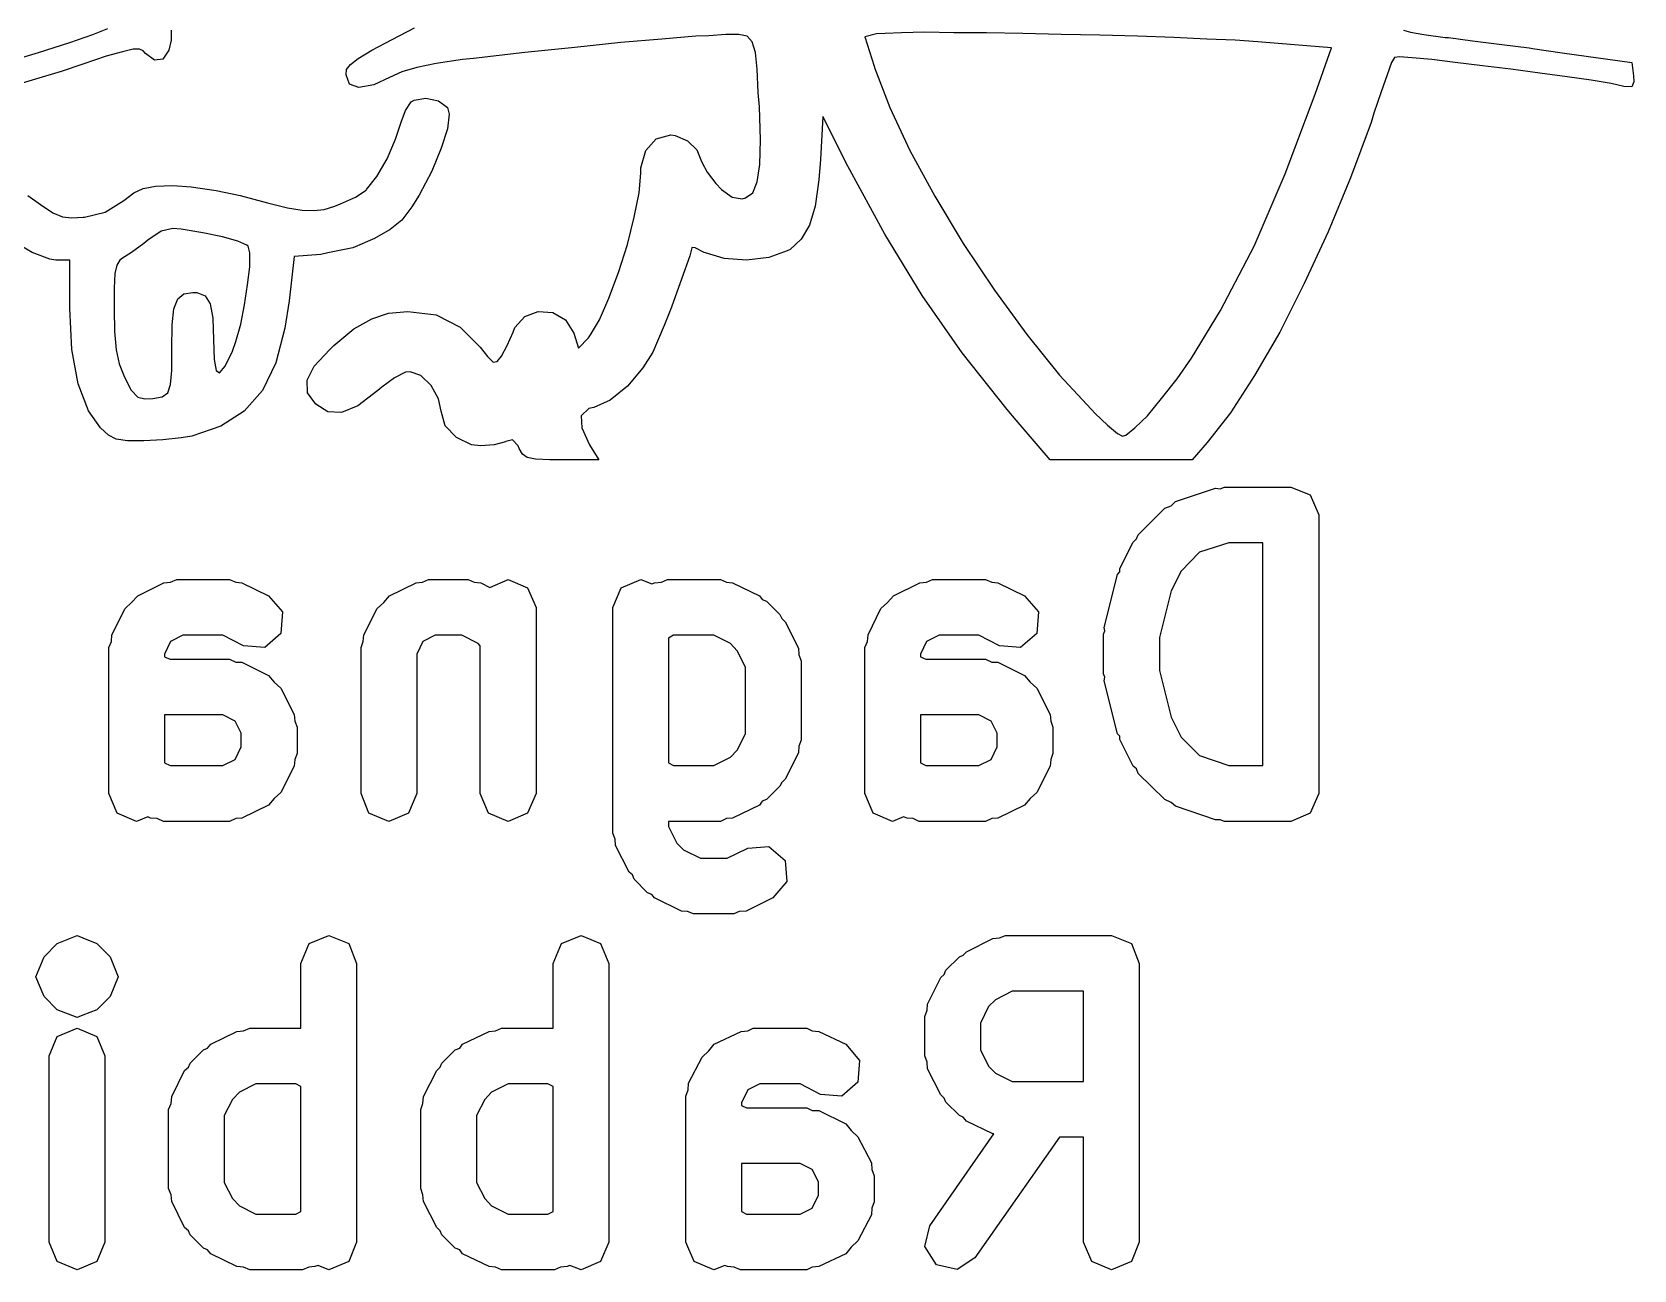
# Model space of a CAD drawing. Extents: x 83.8 to 115, y -111.3 to -88.6.
# Drawn here: x 99.822 to 102.698, y -111.319 to -109.097 of the extents above; entities that cross this region are included whole.
import ezdxf

# ---------------------------------------------------------------- set-up
doc = ezdxf.new("R2010")
doc.units = 0
doc.layers.add('BLACK', color=7, linetype='CONTINUOUS')

msp = doc.modelspace()

# ---------------------------------------------------------------- linework, layer by layer
at = {"layer": 'BLACK', "linetype": 'CONTINUOUS'}
for p, q in [((99.8903, -109.116), (99.9317, -109.102)), ((99.9317, -109.102), (99.9583, -109.091)), ((100.072, -109.094), (100.072, -109.112)), ((100.469, -109.111), (100.509, -109.09)), ((101.037, -109.104), (101.014, -109.105)), ((101.068, -109.102), (101.037, -109.104)), ((101.091, -109.102), (101.068, -109.102)), ((101.106, -109.105), (101.091, -109.102)), ((101.338, -109.101), (101.317, -109.106)), ((101.354, -109.1), (101.338, -109.101)), ((101.383, -109.099), (101.354, -109.1)), ((101.425, -109.098), (101.383, -109.099)), ((101.477, -109.099), (101.425, -109.098)), ((101.536, -109.099), (101.477, -109.099)), ((101.601, -109.1), (101.536, -109.099)), ((101.67, -109.102), (101.601, -109.1)), ((101.739, -109.103), (101.67, -109.102)), ((101.807, -109.105), (101.739, -109.103)), ((102.284, -109.094), (102.297, -109.098)), ((102.297, -109.098), (102.321, -109.102)), ((102.321, -109.102), (102.359, -109.107)), ((99.8337, -109.134), (99.8903, -109.116)), ((100.004, -109.128), (99.9847, -109.133)), ((100.015, -109.128), (100.004, -109.128)), ((100.022, -109.131), (100.015, -109.128)), ((100.026, -109.136), (100.022, -109.131)), ((100.068, -109.13), (100.057, -109.146)), ((100.072, -109.112), (100.068, -109.13)), ((100.408, -109.145), (100.432, -109.13)), ((100.432, -109.13), (100.469, -109.111)), ((100.797, -109.125), (100.707, -109.134)), ((100.879, -109.116), (100.797, -109.125)), ((100.953, -109.11), (100.879, -109.116)), ((101.014, -109.105), (100.953, -109.11)), ((101.115, -109.115), (101.106, -109.105)), ((101.121, -109.134), (101.115, -109.115)), ((101.317, -109.106), (101.334, -109.159)), ((101.872, -109.107), (101.807, -109.105)), ((101.931, -109.11), (101.872, -109.107)), ((101.982, -109.112), (101.931, -109.11)), ((102.023, -109.115), (101.982, -109.112)), ((102.037, -109.116), (102.023, -109.115)), ((102.155, -109.126), (102.037, -109.116)), ((102.126, -109.209), (102.155, -109.126)), ((102.359, -109.107), (102.365, -109.107)), ((102.365, -109.107), (102.408, -109.113)), ((102.408, -109.113), (102.461, -109.12)), ((102.461, -109.12), (102.51, -109.126)), ((102.51, -109.126), (102.516, -109.127)), ((102.516, -109.127), (102.569, -109.135)), ((99.7615, -109.156), (99.8337, -109.134)), ((99.9133, -109.155), (99.8745, -109.168)), ((99.9555, -109.141), (99.9133, -109.155)), ((99.9847, -109.133), (99.9555, -109.141)), ((100.042, -109.148), (100.026, -109.136)), ((100.057, -109.146), (100.042, -109.148)), ((100.387, -109.165), (100.394, -109.156)), ((100.394, -109.156), (100.408, -109.145)), ((100.513, -109.161), (100.486, -109.169)), ((100.548, -109.154), (100.513, -109.161)), ((100.595, -109.147), (100.548, -109.154)), ((100.615, -109.145), (100.595, -109.147)), ((100.707, -109.134), (100.615, -109.145)), ((101.124, -109.164), (101.121, -109.134)), ((101.334, -109.159), (101.335, -109.163)), ((102.263, -109.152), (102.255, -109.174)), ((102.268, -109.143), (102.263, -109.152)), ((102.277, -109.142), (102.268, -109.143)), ((102.268, -109.143), (102.268, -109.143)), ((102.3, -109.144), (102.277, -109.142)), ((102.335, -109.147), (102.3, -109.144)), ((102.377, -109.152), (102.335, -109.147)), ((102.426, -109.158), (102.377, -109.152)), ((102.477, -109.164), (102.426, -109.158)), ((102.569, -109.135), (102.694, -109.152)), ((102.694, -109.152), (102.697, -109.176)), ((99.8226, -109.184), (99.7727, -109.199)), ((99.8745, -109.168), (99.8226, -109.184)), ((100.386, -109.174), (100.387, -109.165)), ((100.392, -109.191), (100.386, -109.174)), ((100.464, -109.179), (100.436, -109.192)), ((100.486, -109.169), (100.464, -109.179)), ((101.126, -109.206), (101.124, -109.164)), ((101.335, -109.163), (101.362, -109.233)), ((102.255, -109.174), (102.244, -109.205)), ((102.529, -109.171), (102.477, -109.164)), ((102.578, -109.178), (102.529, -109.171)), ((102.621, -109.184), (102.578, -109.178)), ((102.657, -109.19), (102.621, -109.184)), ((102.68, -109.195), (102.657, -109.19)), ((102.698, -109.187), (102.694, -109.196)), ((102.697, -109.176), (102.698, -109.187)), ((100.409, -109.197), (100.392, -109.191)), ((100.436, -109.192), (100.409, -109.197)), ((100.508, -109.22), (100.529, -109.216)), ((100.529, -109.216), (100.552, -109.221)), ((101.128, -109.232), (101.126, -109.206)), ((102.072, -109.352), (102.126, -109.209)), ((102.244, -109.205), (102.231, -109.243)), ((102.694, -109.196), (102.68, -109.195)), ((100.485, -109.259), (100.493, -109.238)), ((100.493, -109.238), (100.503, -109.223)), ((100.503, -109.223), (100.508, -109.22)), ((100.552, -109.221), (100.568, -109.233)), ((100.568, -109.233), (100.571, -109.245)), ((100.571, -109.245), (100.568, -109.271)), ((101.13, -109.291), (101.128, -109.232)), ((101.362, -109.233), (101.398, -109.31)), ((102.231, -109.243), (102.226, -109.26)), ((100.475, -109.29), (100.485, -109.259)), ((100.568, -109.271), (100.557, -109.306)), ((101.242, -109.249), (101.238, -109.326)), ((101.287, -109.338), (101.242, -109.249)), ((102.226, -109.26), (102.189, -109.359)), ((100.46, -109.325), (100.475, -109.29)), ((100.924, -109.31), (100.943, -109.289)), ((100.943, -109.289), (100.969, -109.282)), ((100.969, -109.282), (100.977, -109.283)), ((100.977, -109.283), (100.999, -109.293)), ((100.999, -109.293), (101.016, -109.309)), ((101.129, -109.335), (101.13, -109.291)), ((100.441, -109.357), (100.46, -109.325)), ((100.557, -109.306), (100.54, -109.347)), ((100.915, -109.341), (100.924, -109.31)), ((101.016, -109.309), (101.023, -109.327)), ((101.023, -109.327), (101.025, -109.332)), ((101.025, -109.332), (101.034, -109.349)), ((101.238, -109.326), (101.235, -109.363)), ((101.398, -109.31), (101.443, -109.392)), ((100.423, -109.38), (100.441, -109.357)), ((100.54, -109.347), (100.517, -109.39)), ((100.912, -109.386), (100.915, -109.351)), ((100.915, -109.351), (100.915, -109.341)), ((101.034, -109.349), (101.05, -109.369)), ((101.124, -109.366), (101.129, -109.335)), ((101.353, -109.46), (101.287, -109.338)), ((102.016, -109.482), (102.072, -109.352)), ((102.189, -109.359), (102.149, -109.456)), ((99.8149, -109.391), (99.8377, -109.407)), ((99.9869, -109.4), (100.005, -109.386)), ((100.005, -109.386), (100.022, -109.378)), ((100.022, -109.378), (100.044, -109.374)), ((100.044, -109.374), (100.075, -109.373)), ((100.075, -109.373), (100.108, -109.375)), ((100.108, -109.375), (100.153, -109.382)), ((100.153, -109.382), (100.196, -109.391)), ((100.196, -109.391), (100.245, -109.404)), ((100.403, -109.394), (100.422, -109.381)), ((100.422, -109.381), (100.423, -109.38)), ((100.517, -109.39), (100.504, -109.411)), ((100.903, -109.43), (100.912, -109.386)), ((101.05, -109.369), (101.06, -109.38)), ((101.06, -109.38), (101.079, -109.394)), ((101.103, -109.395), (101.116, -109.386)), ((101.116, -109.386), (101.124, -109.366)), ((101.235, -109.363), (101.228, -109.41)), ((99.8377, -109.407), (99.8599, -109.422)), ((99.9538, -109.421), (99.9869, -109.4)), ((100.245, -109.404), (100.281, -109.413)), ((100.281, -109.413), (100.307, -109.417)), ((100.307, -109.417), (100.328, -109.418)), ((100.328, -109.418), (100.347, -109.416)), ((100.347, -109.416), (100.366, -109.41)), ((100.366, -109.41), (100.376, -109.406)), ((100.376, -109.406), (100.403, -109.394)), ((100.504, -109.411), (100.486, -109.435)), ((101.079, -109.394), (101.097, -109.397)), ((101.097, -109.397), (101.103, -109.395)), ((101.228, -109.41), (101.218, -109.444)), ((101.443, -109.392), (101.494, -109.477)), ((99.8599, -109.422), (99.8769, -109.429)), ((99.8769, -109.429), (99.8935, -109.431)), ((99.8935, -109.431), (99.9142, -109.43)), ((99.9142, -109.43), (99.9162, -109.43)), ((99.9162, -109.43), (99.9538, -109.421)), ((100.486, -109.435), (100.465, -109.452)), ((100.891, -109.479), (100.903, -109.43)), ((101.218, -109.444), (101.203, -109.469)), ((99.8225, -109.493), (99.782, -109.469)), ((100.023, -109.477), (100.001, -109.493)), ((100.03, -109.471), (100.023, -109.477)), ((100.054, -109.455), (100.03, -109.471)), ((100.075, -109.45), (100.054, -109.455)), ((100.09, -109.451), (100.075, -109.45)), ((100.129, -109.458), (100.09, -109.451)), ((100.164, -109.465), (100.129, -109.458)), ((100.192, -109.473), (100.164, -109.465)), ((100.208, -109.48), (100.192, -109.473)), ((100.437, -109.468), (100.398, -109.485)), ((100.465, -109.452), (100.437, -109.468)), ((101.203, -109.469), (101.183, -109.488)), ((101.42, -109.57), (101.353, -109.46)), ((101.494, -109.477), (101.55, -109.561)), ((102.149, -109.456), (102.106, -109.549)), ((99.8542, -109.505), (99.8225, -109.493)), ((99.8653, -109.507), (99.8542, -109.505)), ((99.9846, -109.503), (99.9797, -109.507)), ((100.001, -109.493), (99.9846, -109.503)), ((100.21, -109.482), (100.208, -109.48)), ((100.213, -109.494), (100.21, -109.482)), ((100.213, -109.519), (100.213, -109.494)), ((100.293, -109.5), (100.284, -109.58)), ((100.341, -109.497), (100.293, -109.5)), ((100.353, -109.494), (100.341, -109.497)), ((100.398, -109.485), (100.353, -109.494)), ((100.875, -109.529), (100.891, -109.479)), ((101.003, -109.499), (100.994, -109.524)), ((101.007, -109.485), (101.003, -109.499)), ((101.013, -109.485), (101.007, -109.484)), ((101.007, -109.484), (101.007, -109.485)), ((101.029, -109.493), (101.013, -109.485)), ((101.031, -109.494), (101.029, -109.493)), ((101.065, -109.504), (101.031, -109.494)), ((101.105, -109.507), (101.065, -109.504)), ((101.145, -109.502), (101.105, -109.507)), ((101.178, -109.49), (101.145, -109.502)), ((101.183, -109.488), (101.178, -109.49)), ((101.956, -109.597), (102.016, -109.482)), ((99.89, -109.507), (99.8653, -109.507)), ((99.89, -109.593), (99.89, -109.507)), ((99.9711, -109.531), (99.9698, -109.557)), ((99.9743, -109.516), (99.9711, -109.531)), ((99.9797, -109.507), (99.9743, -109.516)), ((100.209, -109.551), (100.213, -109.519)), ((100.858, -109.575), (100.875, -109.529)), ((100.994, -109.524), (100.983, -109.556)), ((99.9698, -109.557), (99.9696, -109.595)), ((100.204, -109.587), (100.209, -109.551)), ((100.983, -109.556), (100.97, -109.591)), ((101.55, -109.561), (101.608, -109.64)), ((102.106, -109.549), (102.062, -109.636)), ((100.077, -109.594), (100.084, -109.576)), ((100.084, -109.576), (100.095, -109.567)), ((100.095, -109.567), (100.111, -109.565)), ((100.111, -109.565), (100.118, -109.565)), ((100.118, -109.565), (100.133, -109.571)), ((100.133, -109.571), (100.142, -109.585)), ((100.142, -109.585), (100.147, -109.611)), ((100.197, -109.622), (100.204, -109.587)), ((100.284, -109.58), (100.276, -109.629)), ((100.841, -109.614), (100.858, -109.575)), ((100.97, -109.591), (100.957, -109.624)), ((101.492, -109.673), (101.42, -109.57)), ((99.8939, -109.667), (99.89, -109.593)), ((99.9696, -109.595), (99.9704, -109.635)), ((100.074, -109.623), (100.077, -109.594)), ((100.147, -109.611), (100.148, -109.65)), ((100.4, -109.63), (100.432, -109.612)), ((100.432, -109.612), (100.462, -109.602)), ((100.462, -109.602), (100.497, -109.599)), ((100.497, -109.599), (100.497, -109.599)), ((100.497, -109.599), (100.548, -109.605)), ((100.548, -109.605), (100.591, -109.627)), ((100.689, -109.628), (100.707, -109.608)), ((100.707, -109.608), (100.731, -109.599)), ((100.731, -109.599), (100.757, -109.601)), ((100.757, -109.601), (100.78, -109.614)), ((100.78, -109.614), (100.795, -109.638)), ((100.825, -109.641), (100.841, -109.614)), ((101.904, -109.683), (101.956, -109.597)), ((99.9704, -109.635), (99.9733, -109.668)), ((100.073, -109.666), (100.074, -109.623)), ((100.148, -109.65), (100.149, -109.685)), ((100.188, -109.653), (100.197, -109.622)), ((100.276, -109.629), (100.26, -109.691)), ((100.364, -109.66), (100.4, -109.63)), ((100.591, -109.627), (100.627, -109.663)), ((100.675, -109.66), (100.686, -109.636)), ((100.686, -109.636), (100.689, -109.628)), ((100.795, -109.638), (100.803, -109.665)), ((100.803, -109.665), (100.821, -109.646)), ((100.821, -109.646), (100.825, -109.641)), ((100.957, -109.624), (100.945, -109.652)), ((101.608, -109.64), (101.667, -109.713)), ((102.062, -109.636), (102.017, -109.714)), ((99.9052, -109.729), (99.8939, -109.667)), ((99.9733, -109.668), (99.9789, -109.693)), ((100.073, -109.705), (100.073, -109.666)), ((100.073, -109.666), (100.073, -109.666)), ((100.169, -109.697), (100.182, -109.67)), ((100.182, -109.67), (100.188, -109.653)), ((100.329, -109.697), (100.357, -109.667)), ((100.357, -109.667), (100.364, -109.66)), ((100.627, -109.663), (100.64, -109.68)), ((100.657, -109.689), (100.665, -109.679)), ((100.665, -109.679), (100.675, -109.66)), ((100.937, -109.672), (100.919, -109.7)), ((100.945, -109.652), (100.937, -109.672)), ((101.573, -109.775), (101.492, -109.673)), ((99.9789, -109.693), (99.988, -109.717)), ((100.071, -109.73), (100.073, -109.705)), ((100.149, -109.685), (100.153, -109.705)), ((100.153, -109.705), (100.159, -109.709)), ((100.159, -109.709), (100.169, -109.697)), ((100.26, -109.691), (100.236, -109.741)), ((100.316, -109.722), (100.329, -109.697)), ((100.501, -109.707), (100.493, -109.708)), ((100.52, -109.714), (100.501, -109.707)), ((100.64, -109.68), (100.65, -109.69)), ((100.65, -109.69), (100.657, -109.689)), ((100.919, -109.7), (100.891, -109.733)), ((101.878, -109.72), (101.904, -109.683)), ((99.9237, -109.777), (99.9052, -109.729)), ((99.988, -109.717), (100, -109.74)), ((100.066, -109.745), (100.071, -109.73)), ((100.317, -109.745), (100.316, -109.722)), ((100.45, -109.735), (100.443, -109.741)), ((100.473, -109.718), (100.45, -109.735)), ((100.493, -109.708), (100.473, -109.718)), ((100.539, -109.732), (100.52, -109.714)), ((100.552, -109.756), (100.539, -109.732)), ((100.891, -109.733), (100.86, -109.758)), ((101.667, -109.713), (101.724, -109.775)), ((101.85, -109.755), (101.878, -109.72)), ((102.017, -109.714), (101.974, -109.781)), ((100, -109.74), (100.012, -109.753)), ((100.012, -109.753), (100.025, -109.756)), ((100.025, -109.756), (100.039, -109.755)), ((100.039, -109.755), (100.056, -109.752)), ((100.056, -109.752), (100.066, -109.745)), ((100.236, -109.741), (100.203, -109.778)), ((100.332, -109.765), (100.317, -109.745)), ((100.353, -109.779), (100.332, -109.765)), ((100.443, -109.741), (100.407, -109.768)), ((100.557, -109.778), (100.552, -109.756)), ((100.86, -109.758), (100.831, -109.771)), ((101.825, -109.786), (101.85, -109.755)), ((99.9452, -109.808), (99.9237, -109.777)), ((100.203, -109.778), (100.161, -109.805)), ((100.378, -109.78), (100.353, -109.779)), ((100.407, -109.768), (100.378, -109.78)), ((100.564, -109.804), (100.557, -109.778)), ((100.822, -109.773), (100.808, -109.786)), ((100.808, -109.786), (100.809, -109.808)), ((100.831, -109.771), (100.822, -109.773)), ((101.589, -109.794), (101.573, -109.775)), ((101.65, -109.865), (101.589, -109.794)), ((101.724, -109.775), (101.731, -109.782)), ((101.731, -109.782), (101.753, -109.803)), ((101.802, -109.808), (101.825, -109.786)), ((101.974, -109.781), (101.932, -109.834)), ((99.9593, -109.821), (99.9452, -109.808)), ((99.9736, -109.828), (99.9593, -109.821)), ((100.161, -109.805), (100.109, -109.823)), ((100.584, -109.825), (100.564, -109.804)), ((100.809, -109.808), (100.823, -109.838)), ((101.753, -109.803), (101.771, -109.818)), ((101.771, -109.818), (101.78, -109.823)), ((101.78, -109.823), (101.786, -109.821)), ((101.786, -109.821), (101.802, -109.808)), ((99.9937, -109.831), (99.9736, -109.828)), ((100.023, -109.831), (99.9937, -109.831)), ((100.057, -109.829), (100.023, -109.831)), ((100.09, -109.826), (100.057, -109.829)), ((100.109, -109.823), (100.09, -109.826)), ((100.611, -109.838), (100.584, -109.825)), ((100.628, -109.84), (100.611, -109.838)), ((100.652, -109.838), (100.628, -109.84)), ((100.672, -109.833), (100.652, -109.838)), ((100.673, -109.832), (100.672, -109.833)), ((100.685, -109.829), (100.673, -109.832)), ((100.695, -109.84), (100.685, -109.829)), ((100.697, -109.845), (100.695, -109.84)), ((100.703, -109.855), (100.697, -109.845)), ((100.823, -109.838), (100.84, -109.865)), ((101.932, -109.834), (101.905, -109.865)), ((100.711, -109.861), (100.703, -109.855)), ((100.726, -109.864), (100.711, -109.861)), ((100.752, -109.865), (100.726, -109.864)), ((100.773, -109.865), (100.752, -109.865)), ((100.84, -109.865), (100.773, -109.865)), ((101.905, -109.865), (101.65, -109.865)), ((101.875, -109.94), (101.947, -109.916)), ((101.947, -109.916), (101.955, -109.917)), ((101.955, -109.917), (101.963, -109.914)), ((101.963, -109.914), (102.082, -109.914)), ((102.082, -109.914), (102.117, -109.928)), ((102.117, -109.928), (102.132, -109.964)), ((101.808, -110), (101.856, -109.952)), ((101.856, -109.952), (101.867, -109.948)), ((101.867, -109.948), (101.875, -109.94)), ((102.132, -109.964), (102.132, -110.464)), ((101.775, -110.06), (101.799, -110.013)), ((101.799, -110.013), (101.805, -110.007)), ((101.805, -110.007), (101.808, -110)), ((101.971, -110.014), (101.918, -110.031)), ((102.032, -110.014), (101.971, -110.014)), ((102.032, -110.414), (102.032, -110.014)), ((101.918, -110.031), (101.885, -110.065)), ((100.071, -110.085), (100.082, -110.08)), ((100.082, -110.08), (100.177, -110.08)), ((100.177, -110.08), (100.188, -110.085)), ((100.523, -110.085), (100.534, -110.08)), ((100.534, -110.08), (100.605, -110.08)), ((100.605, -110.08), (100.616, -110.085)), ((100.644, -110.094), (100.677, -110.08)), ((100.677, -110.08), (100.712, -110.095)), ((100.88, -110.095), (100.915, -110.08)), ((100.915, -110.08), (100.935, -110.088)), ((100.952, -110.085), (100.963, -110.08)), ((100.963, -110.08), (101.058, -110.08)), ((101.058, -110.08), (101.069, -110.085)), ((101.428, -110.085), (101.439, -110.08)), ((101.439, -110.08), (101.534, -110.08)), ((101.534, -110.08), (101.545, -110.085)), ((101.747, -110.166), (101.771, -110.071)), ((101.771, -110.071), (101.775, -110.066)), ((101.775, -110.066), (101.775, -110.06)), ((101.885, -110.065), (101.867, -110.1)), ((100.001, -110.121), (100.012, -110.109)), ((100.012, -110.109), (100.059, -110.086)), ((100.059, -110.086), (100.071, -110.085)), ((100.188, -110.085), (100.199, -110.086)), ((100.199, -110.086), (100.247, -110.109)), ((100.247, -110.109), (100.272, -110.138)), ((100.454, -110.121), (100.464, -110.109)), ((100.464, -110.109), (100.512, -110.086)), ((100.512, -110.086), (100.523, -110.085)), ((100.616, -110.085), (100.628, -110.086)), ((100.628, -110.086), (100.644, -110.094)), ((100.712, -110.095), (100.727, -110.13)), ((100.865, -110.13), (100.88, -110.095)), ((100.935, -110.088), (100.94, -110.086)), ((100.94, -110.086), (100.952, -110.085)), ((101.069, -110.085), (101.08, -110.086)), ((101.08, -110.086), (101.128, -110.109)), ((101.128, -110.109), (101.133, -110.116)), ((101.358, -110.121), (101.369, -110.109)), ((101.369, -110.109), (101.416, -110.086)), ((101.416, -110.086), (101.428, -110.085)), ((101.545, -110.085), (101.556, -110.086)), ((101.556, -110.086), (101.604, -110.109)), ((101.604, -110.109), (101.629, -110.138)), ((101.867, -110.1), (101.846, -110.184)), ((99.9655, -110.179), (99.9893, -110.132)), ((99.9893, -110.132), (100.001, -110.121)), ((100.272, -110.138), (100.269, -110.177)), ((100.418, -110.179), (100.442, -110.132)), ((100.442, -110.132), (100.454, -110.121)), ((100.727, -110.13), (100.727, -110.464)), ((100.865, -110.535), (100.865, -110.13)), ((101.133, -110.116), (101.141, -110.119)), ((101.141, -110.119), (101.165, -110.143)), ((101.323, -110.179), (101.346, -110.132)), ((101.346, -110.132), (101.358, -110.121)), ((101.629, -110.138), (101.626, -110.177)), ((101.165, -110.143), (101.168, -110.15)), ((101.168, -110.15), (101.174, -110.156)), ((101.174, -110.156), (101.198, -110.203)), ((101.748, -110.172), (101.747, -110.166)), ((99.9602, -110.202), (99.9647, -110.191)), ((99.9647, -110.191), (99.9655, -110.179)), ((100.071, -110.191), (100.06, -110.214)), ((100.093, -110.18), (100.071, -110.191)), ((100.165, -110.18), (100.093, -110.18)), ((100.202, -110.199), (100.165, -110.18)), ((100.269, -110.177), (100.24, -110.202)), ((100.413, -110.202), (100.417, -110.191)), ((100.417, -110.191), (100.418, -110.179)), ((100.524, -110.191), (100.513, -110.214)), ((100.546, -110.18), (100.524, -110.191)), ((100.594, -110.18), (100.546, -110.18)), ((100.623, -110.195), (100.594, -110.18)), ((100.627, -110.199), (100.623, -110.195)), ((100.974, -110.18), (100.965, -110.185)), ((100.965, -110.185), (100.965, -110.409)), ((101.046, -110.18), (100.974, -110.18)), ((101.076, -110.195), (101.046, -110.18)), ((101.088, -110.208), (101.076, -110.195)), ((101.317, -110.202), (101.322, -110.191)), ((101.322, -110.191), (101.323, -110.179)), ((101.428, -110.191), (101.417, -110.214)), ((101.451, -110.18), (101.428, -110.191)), ((101.522, -110.18), (101.451, -110.18)), ((101.559, -110.199), (101.522, -110.18)), ((101.626, -110.177), (101.597, -110.202)), ((101.746, -110.178), (101.748, -110.172)), ((101.746, -110.249), (101.746, -110.178)), ((101.846, -110.184), (101.846, -110.243)), ((99.9602, -110.464), (99.9602, -110.202)), ((100.06, -110.214), (100.06, -110.219)), ((100.06, -110.219), (100.07, -110.223)), ((100.07, -110.223), (100.177, -110.223)), ((100.177, -110.223), (100.188, -110.228)), ((100.24, -110.202), (100.202, -110.199)), ((100.413, -110.464), (100.413, -110.202)), ((100.513, -110.214), (100.513, -110.464)), ((100.627, -110.464), (100.627, -110.199)), ((101.103, -110.237), (101.088, -110.208)), ((101.198, -110.203), (101.199, -110.215)), ((101.199, -110.215), (101.203, -110.226)), ((101.317, -110.464), (101.317, -110.202)), ((101.417, -110.214), (101.417, -110.219)), ((101.417, -110.219), (101.427, -110.223)), ((101.427, -110.223), (101.534, -110.223)), ((101.534, -110.223), (101.545, -110.228)), ((101.597, -110.202), (101.559, -110.199)), ((100.188, -110.228), (100.199, -110.228)), ((100.199, -110.228), (100.247, -110.252)), ((100.247, -110.252), (100.257, -110.264)), ((101.103, -110.357), (101.103, -110.237)), ((101.203, -110.226), (101.203, -110.368)), ((101.545, -110.228), (101.556, -110.228)), ((101.556, -110.228), (101.604, -110.252)), ((101.604, -110.252), (101.614, -110.264)), ((101.748, -110.255), (101.746, -110.249)), ((101.846, -110.243), (101.867, -110.327)), ((100.257, -110.264), (100.269, -110.275)), ((100.269, -110.275), (100.293, -110.322)), ((101.614, -110.264), (101.626, -110.275)), ((101.626, -110.275), (101.65, -110.322)), ((101.747, -110.262), (101.748, -110.255)), ((101.771, -110.357), (101.747, -110.262)), ((100.06, -110.323), (100.06, -110.409)), ((100.165, -110.323), (100.06, -110.323)), ((100.187, -110.334), (100.165, -110.323)), ((100.198, -110.356), (100.187, -110.334)), ((100.293, -110.322), (100.294, -110.334)), ((100.294, -110.334), (100.298, -110.345)), ((101.417, -110.323), (101.417, -110.409)), ((101.522, -110.323), (101.417, -110.323)), ((101.544, -110.334), (101.522, -110.323)), ((101.555, -110.356), (101.544, -110.334)), ((101.65, -110.322), (101.651, -110.334)), ((101.651, -110.334), (101.655, -110.345)), ((101.867, -110.327), (101.885, -110.363)), ((100.198, -110.38), (100.198, -110.356)), ((100.298, -110.345), (100.298, -110.392)), ((101.088, -110.386), (101.103, -110.357)), ((101.203, -110.368), (101.199, -110.379)), ((101.555, -110.38), (101.555, -110.356)), ((101.655, -110.345), (101.655, -110.392)), ((101.775, -110.361), (101.771, -110.357)), ((101.775, -110.367), (101.775, -110.361)), ((101.799, -110.415), (101.775, -110.367)), ((101.885, -110.363), (101.918, -110.396)), ((100.187, -110.403), (100.198, -110.38)), ((100.298, -110.392), (100.294, -110.403)), ((101.076, -110.399), (101.088, -110.386)), ((101.198, -110.391), (101.174, -110.438)), ((101.199, -110.379), (101.198, -110.391)), ((101.544, -110.403), (101.555, -110.38)), ((101.655, -110.392), (101.651, -110.403)), ((101.918, -110.396), (101.971, -110.414)), ((100.06, -110.409), (100.07, -110.414)), ((100.07, -110.414), (100.165, -110.414)), ((100.165, -110.414), (100.187, -110.403)), ((100.293, -110.415), (100.269, -110.462)), ((100.294, -110.403), (100.293, -110.415)), ((100.965, -110.409), (100.974, -110.414)), ((100.974, -110.414), (101.046, -110.414)), ((101.046, -110.414), (101.076, -110.399)), ((101.417, -110.409), (101.427, -110.414)), ((101.427, -110.414), (101.522, -110.414)), ((101.522, -110.414), (101.544, -110.403)), ((101.65, -110.415), (101.626, -110.462)), ((101.651, -110.403), (101.65, -110.415)), ((101.805, -110.42), (101.799, -110.415)), ((101.808, -110.428), (101.805, -110.42)), ((101.971, -110.414), (102.032, -110.414)), ((101.165, -110.451), (101.141, -110.475)), ((101.168, -110.444), (101.165, -110.451)), ((101.174, -110.438), (101.168, -110.444)), ((101.856, -110.475), (101.808, -110.428)), ((99.9749, -110.499), (99.9602, -110.464)), ((100.257, -110.473), (100.247, -110.485)), ((100.269, -110.462), (100.257, -110.473)), ((100.427, -110.499), (100.413, -110.464)), ((100.513, -110.464), (100.498, -110.499)), ((100.642, -110.499), (100.627, -110.464)), ((100.727, -110.464), (100.712, -110.499)), ((101.133, -110.478), (101.128, -110.485)), ((101.141, -110.475), (101.133, -110.478)), ((101.332, -110.499), (101.317, -110.464)), ((101.614, -110.473), (101.604, -110.485)), ((101.626, -110.462), (101.614, -110.473)), ((101.867, -110.48), (101.856, -110.475)), ((101.875, -110.487), (101.867, -110.48)), ((102.132, -110.464), (102.117, -110.499)), ((100.01, -110.514), (99.9749, -110.499)), ((100.03, -110.506), (100.01, -110.514)), ((100.035, -110.508), (100.03, -110.506)), ((100.047, -110.509), (100.035, -110.508)), ((100.058, -110.514), (100.047, -110.509)), ((100.188, -110.509), (100.177, -110.514)), ((100.199, -110.508), (100.188, -110.509)), ((100.247, -110.485), (100.199, -110.508)), ((100.463, -110.514), (100.427, -110.499)), ((100.498, -110.499), (100.463, -110.514)), ((100.677, -110.514), (100.642, -110.499)), ((100.712, -110.499), (100.677, -110.514)), ((101.069, -110.509), (101.058, -110.514)), ((101.08, -110.508), (101.069, -110.509)), ((101.128, -110.485), (101.08, -110.508)), ((101.367, -110.514), (101.332, -110.499)), ((101.387, -110.506), (101.367, -110.514)), ((101.393, -110.508), (101.387, -110.506)), ((101.404, -110.509), (101.393, -110.508)), ((101.415, -110.514), (101.404, -110.509)), ((101.545, -110.509), (101.534, -110.514)), ((101.556, -110.508), (101.545, -110.509)), ((101.604, -110.485), (101.556, -110.508)), ((101.947, -110.511), (101.875, -110.487)), ((101.955, -110.511), (101.947, -110.511)), ((101.963, -110.514), (101.955, -110.511)), ((102.117, -110.499), (102.082, -110.514)), ((100.177, -110.514), (100.058, -110.514)), ((100.869, -110.546), (100.865, -110.535)), ((101.058, -110.514), (100.965, -110.514)), ((100.965, -110.514), (100.965, -110.523)), ((100.965, -110.523), (100.98, -110.553)), ((101.534, -110.514), (101.415, -110.514)), ((102.082, -110.514), (101.963, -110.514)), ((100.87, -110.557), (100.869, -110.546)), ((100.894, -110.605), (100.87, -110.557)), ((100.98, -110.553), (100.992, -110.565)), ((100.992, -110.565), (101.022, -110.58)), ((101.07, -110.58), (101.107, -110.562)), ((101.107, -110.562), (101.145, -110.559)), ((101.145, -110.559), (101.174, -110.584)), ((101.022, -110.58), (101.07, -110.58)), ((101.174, -110.584), (101.177, -110.622)), ((100.9, -110.61), (100.894, -110.605)), ((100.903, -110.618), (100.9, -110.61)), ((100.927, -110.642), (100.903, -110.618)), ((101.177, -110.622), (101.152, -110.651)), ((100.935, -110.645), (100.927, -110.642)), ((100.94, -110.651), (100.935, -110.645)), ((100.988, -110.675), (100.94, -110.651)), ((101.152, -110.651), (101.104, -110.675)), ((100.999, -110.676), (100.988, -110.675)), ((101.01, -110.68), (100.999, -110.676)), ((101.082, -110.68), (101.01, -110.68)), ((101.092, -110.676), (101.082, -110.68)), ((101.104, -110.675), (101.092, -110.676)), ((99.8439, -110.757), (99.8677, -110.733)), ((99.8677, -110.733), (99.9031, -110.719)), ((99.9031, -110.719), (99.9031, -110.719)), ((99.9031, -110.719), (99.9134, -110.723)), ((99.9134, -110.723), (99.9384, -110.733)), ((99.9384, -110.733), (99.9385, -110.733)), ((99.9385, -110.733), (99.9384, -110.733)), ((99.9384, -110.733), (99.9623, -110.757)), ((100.305, -110.769), (100.32, -110.733)), ((100.32, -110.733), (100.355, -110.719)), ((100.355, -110.719), (100.391, -110.733)), ((100.391, -110.733), (100.405, -110.769)), ((100.758, -110.769), (100.773, -110.733)), ((100.773, -110.733), (100.808, -110.719)), ((100.808, -110.719), (100.843, -110.733)), ((100.843, -110.733), (100.858, -110.769)), ((101.5, -110.748), (101.547, -110.724)), ((101.547, -110.724), (101.559, -110.723)), ((101.559, -110.723), (101.57, -110.719)), ((101.57, -110.719), (101.76, -110.719)), ((101.76, -110.719), (101.796, -110.733)), ((101.796, -110.733), (101.81, -110.769)), ((99.8293, -110.793), (99.8439, -110.757)), ((99.9623, -110.757), (99.9623, -110.757)), ((99.9623, -110.757), (99.9623, -110.757)), ((99.9623, -110.757), (99.9769, -110.793)), ((100.305, -110.885), (100.305, -110.769)), ((100.405, -110.769), (100.405, -111.269)), ((100.758, -110.885), (100.758, -110.769)), ((100.858, -110.769), (100.858, -111.269)), ((101.463, -110.781), (101.487, -110.757)), ((101.487, -110.757), (101.494, -110.754)), ((101.494, -110.754), (101.5, -110.748)), ((101.81, -110.769), (101.81, -111.269)), ((99.8439, -110.828), (99.8293, -110.793)), ((99.9769, -110.793), (99.9623, -110.828)), ((101.43, -110.842), (101.454, -110.794)), ((101.454, -110.794), (101.46, -110.789)), ((101.46, -110.789), (101.463, -110.781)), ((99.8677, -110.852), (99.8439, -110.828)), ((99.8439, -110.828), (99.8439, -110.828)), ((99.9623, -110.828), (99.9384, -110.852)), ((101.582, -110.819), (101.552, -110.834)), ((101.71, -110.819), (101.582, -110.819)), ((101.71, -110.981), (101.71, -110.819)), ((99.8677, -110.852), (99.8677, -110.852)), ((99.9031, -110.866), (99.8677, -110.852)), ((99.9384, -110.852), (99.9134, -110.862)), ((101.425, -110.864), (101.429, -110.853)), ((101.429, -110.853), (101.43, -110.842)), ((101.539, -110.846), (101.525, -110.876)), ((101.552, -110.834), (101.539, -110.846)), ((99.8677, -110.9), (99.9031, -110.885)), ((99.9134, -110.862), (99.9031, -110.866)), ((99.9031, -110.866), (99.9031, -110.866)), ((99.9031, -110.885), (99.9384, -110.9)), ((100.202, -110.89), (100.213, -110.885)), ((100.213, -110.885), (100.305, -110.885)), ((100.654, -110.89), (100.665, -110.885)), ((100.665, -110.885), (100.758, -110.885)), ((101.107, -110.89), (101.117, -110.885)), ((101.117, -110.885), (101.213, -110.885)), ((101.213, -110.885), (101.223, -110.89)), ((101.425, -110.935), (101.425, -110.864)), ((101.525, -110.876), (101.525, -110.924)), ((99.8531, -110.935), (99.8677, -110.9)), ((99.9384, -110.9), (99.9531, -110.935)), ((100.137, -110.921), (100.143, -110.914)), ((100.143, -110.914), (100.19, -110.891)), ((100.19, -110.891), (100.202, -110.89)), ((100.59, -110.921), (100.595, -110.914)), ((100.595, -110.914), (100.643, -110.891)), ((100.643, -110.891), (100.654, -110.89)), ((101.037, -110.926), (101.047, -110.914)), ((101.047, -110.914), (101.095, -110.891)), ((101.095, -110.891), (101.107, -110.89)), ((101.223, -110.89), (101.235, -110.891)), ((101.235, -110.891), (101.283, -110.914)), ((101.283, -110.914), (101.308, -110.943)), ((99.8531, -111.269), (99.8531, -110.935)), ((99.9531, -110.935), (99.9531, -111.269)), ((100.106, -110.948), (100.13, -110.924)), ((100.13, -110.924), (100.137, -110.921)), ((100.558, -110.948), (100.582, -110.924)), ((100.582, -110.924), (100.59, -110.921)), ((101.001, -110.984), (101.025, -110.937)), ((101.025, -110.937), (101.037, -110.926)), ((101.308, -110.943), (101.305, -110.982)), ((101.429, -110.946), (101.425, -110.935)), ((101.525, -110.924), (101.539, -110.953)), ((100.073, -111.008), (100.096, -110.961)), ((100.096, -110.961), (100.103, -110.955)), ((100.103, -110.955), (100.106, -110.948)), ((100.525, -111.008), (100.549, -110.961)), ((100.549, -110.961), (100.555, -110.955)), ((100.555, -110.955), (100.558, -110.948)), ((101.43, -110.958), (101.429, -110.946)), ((101.454, -111.005), (101.43, -110.958)), ((101.539, -110.953), (101.552, -110.966)), ((101.552, -110.966), (101.582, -110.981)), ((100.195, -111), (100.182, -111.013)), ((100.224, -110.985), (100.195, -111)), ((100.296, -110.985), (100.224, -110.985)), ((100.305, -110.99), (100.296, -110.985)), ((100.305, -111.214), (100.305, -110.99)), ((100.647, -111), (100.635, -111.013)), ((100.677, -110.985), (100.647, -111)), ((100.748, -110.985), (100.677, -110.985)), ((100.758, -110.99), (100.748, -110.985)), ((100.758, -111.214), (100.758, -110.99)), ((100.996, -111.007), (101, -110.996)), ((101, -110.996), (101.001, -110.984)), ((101.107, -110.996), (101.096, -111.019)), ((101.129, -110.985), (101.107, -110.996)), ((101.201, -110.985), (101.129, -110.985)), ((101.238, -111.004), (101.201, -110.985)), ((101.305, -110.982), (101.276, -111.007)), ((101.582, -110.981), (101.71, -110.981)), ((100.067, -111.031), (100.072, -111.02)), ((100.072, -111.02), (100.073, -111.008)), ((100.182, -111.013), (100.167, -111.042)), ((100.52, -111.031), (100.524, -111.02)), ((100.524, -111.02), (100.525, -111.008)), ((100.635, -111.013), (100.62, -111.042)), ((100.996, -111.269), (100.996, -111.007)), ((101.096, -111.019), (101.096, -111.024)), ((101.096, -111.024), (101.105, -111.028)), ((101.105, -111.028), (101.213, -111.028)), ((101.213, -111.028), (101.223, -111.033)), ((101.276, -111.007), (101.238, -111.004)), ((101.46, -111.011), (101.454, -111.005)), ((101.463, -111.018), (101.46, -111.011)), ((101.487, -111.042), (101.463, -111.018)), ((100.067, -111.173), (100.067, -111.031)), ((100.167, -111.042), (100.167, -111.162)), ((100.52, -111.173), (100.52, -111.031)), ((100.62, -111.042), (100.62, -111.162)), ((101.223, -111.033), (101.235, -111.033)), ((101.235, -111.033), (101.283, -111.057)), ((101.283, -111.057), (101.293, -111.069)), ((101.494, -111.045), (101.487, -111.042)), ((101.5, -111.052), (101.494, -111.045)), ((101.547, -111.075), (101.5, -111.052)), ((101.293, -111.069), (101.305, -111.08)), ((101.305, -111.08), (101.329, -111.127)), ((101.434, -111.24), (101.549, -111.075)), ((101.667, -111.081), (101.515, -111.297)), ((101.549, -111.075), (101.547, -111.075)), ((101.71, -111.081), (101.667, -111.081)), ((101.71, -111.269), (101.71, -111.081)), ((101.096, -111.128), (101.096, -111.214)), ((101.201, -111.128), (101.096, -111.128)), ((101.223, -111.139), (101.201, -111.128)), ((101.234, -111.161), (101.223, -111.139)), ((101.329, -111.127), (101.33, -111.139)), ((101.33, -111.139), (101.334, -111.15)), ((100.072, -111.184), (100.067, -111.173)), ((100.167, -111.162), (100.182, -111.191)), ((100.524, -111.184), (100.52, -111.173)), ((100.62, -111.162), (100.635, -111.191)), ((101.234, -111.185), (101.234, -111.161)), ((101.334, -111.15), (101.334, -111.197)), ((100.073, -111.196), (100.072, -111.184)), ((100.096, -111.243), (100.073, -111.196)), ((100.182, -111.191), (100.195, -111.204)), ((100.525, -111.196), (100.524, -111.184)), ((100.549, -111.243), (100.525, -111.196)), ((100.635, -111.191), (100.647, -111.204)), ((101.223, -111.208), (101.234, -111.185)), ((101.334, -111.197), (101.33, -111.208)), ((100.195, -111.204), (100.224, -111.219)), ((100.224, -111.219), (100.296, -111.219)), ((100.296, -111.219), (100.305, -111.214)), ((100.647, -111.204), (100.677, -111.219)), ((100.677, -111.219), (100.748, -111.219)), ((100.748, -111.219), (100.758, -111.214)), ((101.096, -111.214), (101.105, -111.219)), ((101.105, -111.219), (101.201, -111.219)), ((101.201, -111.219), (101.223, -111.208)), ((101.329, -111.22), (101.305, -111.267)), ((101.33, -111.208), (101.329, -111.22)), ((100.103, -111.249), (100.096, -111.243)), ((100.106, -111.256), (100.103, -111.249)), ((100.13, -111.28), (100.106, -111.256)), ((100.555, -111.249), (100.549, -111.243)), ((100.558, -111.256), (100.555, -111.249)), ((100.582, -111.28), (100.558, -111.256)), ((101.425, -111.277), (101.434, -111.24)), ((99.8677, -111.304), (99.8531, -111.269)), ((99.9531, -111.269), (99.9384, -111.304)), ((100.137, -111.283), (100.13, -111.28)), ((100.143, -111.29), (100.137, -111.283)), ((100.405, -111.269), (100.391, -111.304)), ((100.59, -111.283), (100.582, -111.28)), ((100.595, -111.29), (100.59, -111.283)), ((100.858, -111.269), (100.843, -111.304)), ((101.011, -111.304), (100.996, -111.269)), ((101.293, -111.278), (101.283, -111.29)), ((101.305, -111.267), (101.293, -111.278)), ((101.446, -111.31), (101.425, -111.277)), ((101.725, -111.304), (101.71, -111.269)), ((101.81, -111.269), (101.796, -111.304)), ((99.9031, -111.319), (99.8677, -111.304)), ((99.9384, -111.304), (99.9031, -111.319)), ((100.19, -111.313), (100.143, -111.29)), ((100.202, -111.314), (100.19, -111.313)), ((100.213, -111.319), (100.202, -111.314)), ((100.319, -111.314), (100.308, -111.319)), ((100.33, -111.313), (100.319, -111.314)), ((100.336, -111.311), (100.33, -111.313)), ((100.355, -111.319), (100.336, -111.311)), ((100.391, -111.304), (100.355, -111.319)), ((100.643, -111.313), (100.595, -111.29)), ((100.654, -111.314), (100.643, -111.313)), ((100.665, -111.319), (100.654, -111.314)), ((100.771, -111.314), (100.76, -111.319)), ((100.783, -111.313), (100.771, -111.314)), ((100.788, -111.311), (100.783, -111.313)), ((100.808, -111.319), (100.788, -111.311)), ((100.843, -111.304), (100.808, -111.319)), ((101.046, -111.319), (101.011, -111.304)), ((101.066, -111.311), (101.046, -111.319)), ((101.071, -111.313), (101.066, -111.311)), ((101.083, -111.314), (101.071, -111.313)), ((101.094, -111.319), (101.083, -111.314)), ((101.223, -111.314), (101.213, -111.319)), ((101.235, -111.313), (101.223, -111.314)), ((101.283, -111.29), (101.235, -111.313)), ((101.483, -111.318), (101.446, -111.31)), ((101.515, -111.297), (101.483, -111.318)), ((101.76, -111.319), (101.725, -111.304)), ((101.796, -111.304), (101.76, -111.319)), ((100.308, -111.319), (100.213, -111.319)), ((100.76, -111.319), (100.665, -111.319)), ((101.213, -111.319), (101.094, -111.319))]:
    msp.add_line(p, q, dxfattribs=at)

doc.saveas('drawing.dxf')
